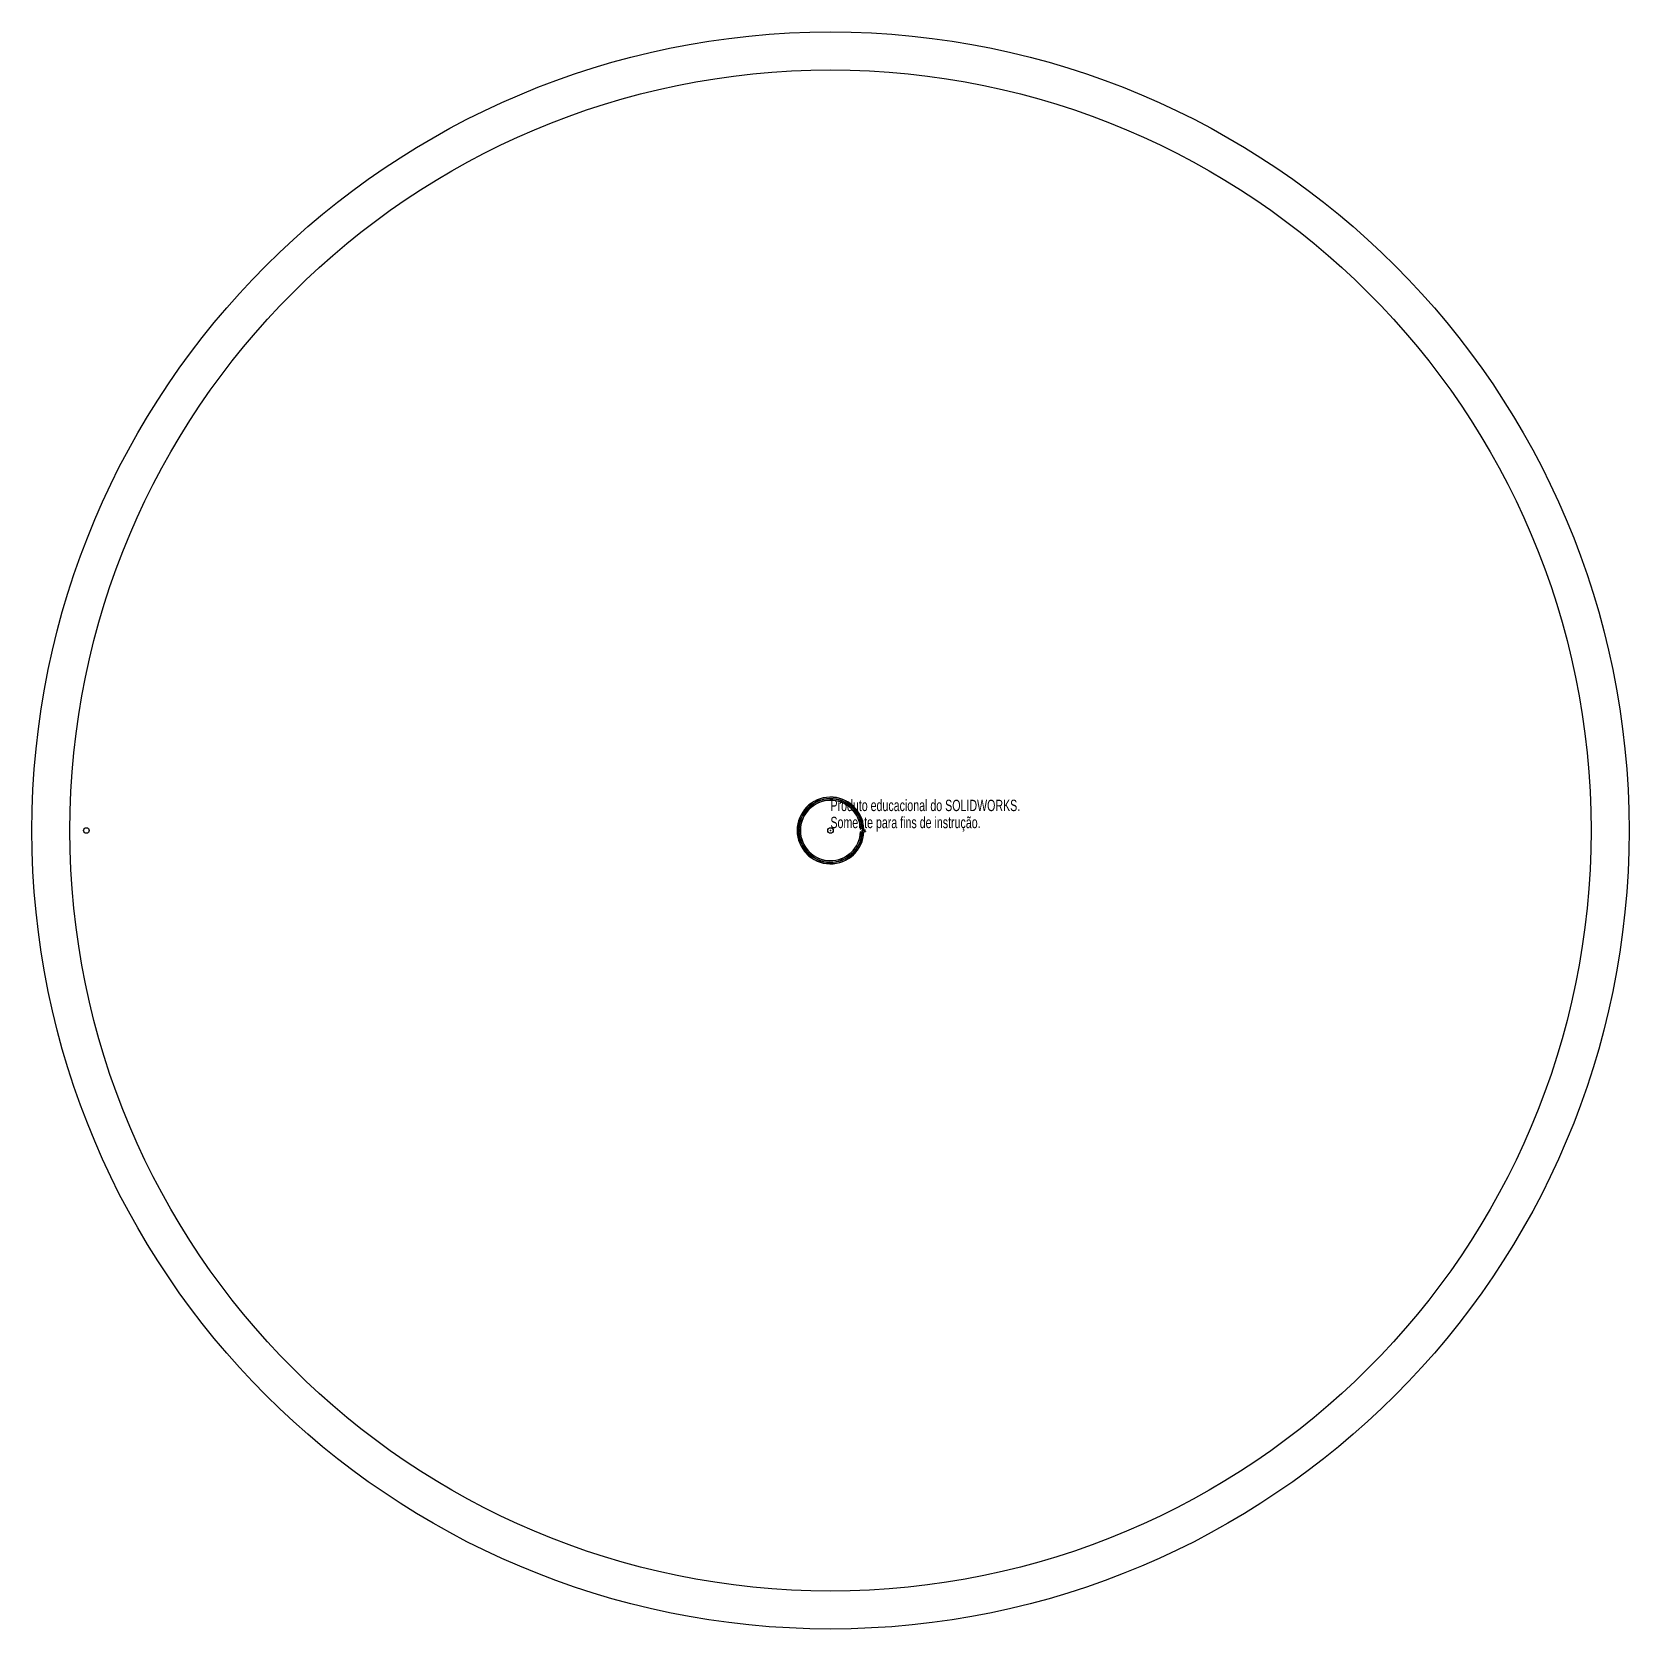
# Model space of a CAD drawing. Header units: millimetres. Extents: x -1050 to 1050, y -1049 to 1051.
import ezdxf

# ---------------------------------------------------------------- set-up
doc = ezdxf.new("R2010")
doc.units = ezdxf.units.MM
doc.header["$PDSIZE"] = -1
doc.layers.add('SLD-0', color=179, linetype='Continuous')
doc.styles.add('SLDTEXTSTYLE0', font='TXT', dxfattribs={"width": 0.7})

msp = doc.modelspace()

# ---------------------------------------------------------------- linework, layer by layer
at = {"layer": 'SLD-0'}
for p, q in [((39.6, 3), (39.8, 3)), ((41.7, 3), (41.9, 3)), ((46.1, 1.8), (41.7, 1.8)), ((41.7, 1.8), (41.7, -0.5)), ((41.9, -0.5), (41.9, 1.5)), ((41.9, 1.5), (46.1, 1.5)), ((43.7, 3), (43.9, 3)), ((46.1, 1.5), (46.1, 1.8)), ((39.8, -0.5), (39.6, -0.5)), ((43.7, -0.5), (43.7, -0.2)), ((43.7, -0.2), (46.1, -0.2)), ((46.1, -0.5), (43.9, -0.5)), ((46.1, -0.2), (46.1, -0.5))]:
    msp.add_line(p, q, dxfattribs=at)
for centre, radius in [((0.1, 1.3), 1050), ((0.1, 1.3), 1000), ((-978.3, 1.3), 3.67), ((0.1, 1.3), 3.67)]:
    msp.add_circle(centre, radius, dxfattribs=at)
for radius, start, end in [(43.9, 2.283, 357.7415), (43.6, 2.3199, 357.7051), (41.9, 2.3709, 357.622), (41.6, 2.3989, 357.5982), (39.8, 2.4892, 357.4807), (39.6, 2.5218, 357.4648)]:
    msp.add_arc((0.1, 1.3), radius, start, end, dxfattribs=at)
msp.add_point((0.1, 1.3), dxfattribs=at)

# ---------------------------------------------------------------- texts
at = {"color": 7, "linetype": 'Continuous', "char_height": 14.94, "attachment_point": 1, "style": 'SLDTEXTSTYLE0'}
for s, insert in [('Produto educacional do SOLIDWORKS.', (0, 41.7)), ('Somente para fins de instrução.', (0, 19.3))]:
    msp.add_mtext(s, dxfattribs=dict(at, insert=insert))

doc.saveas('drawing.dxf')
